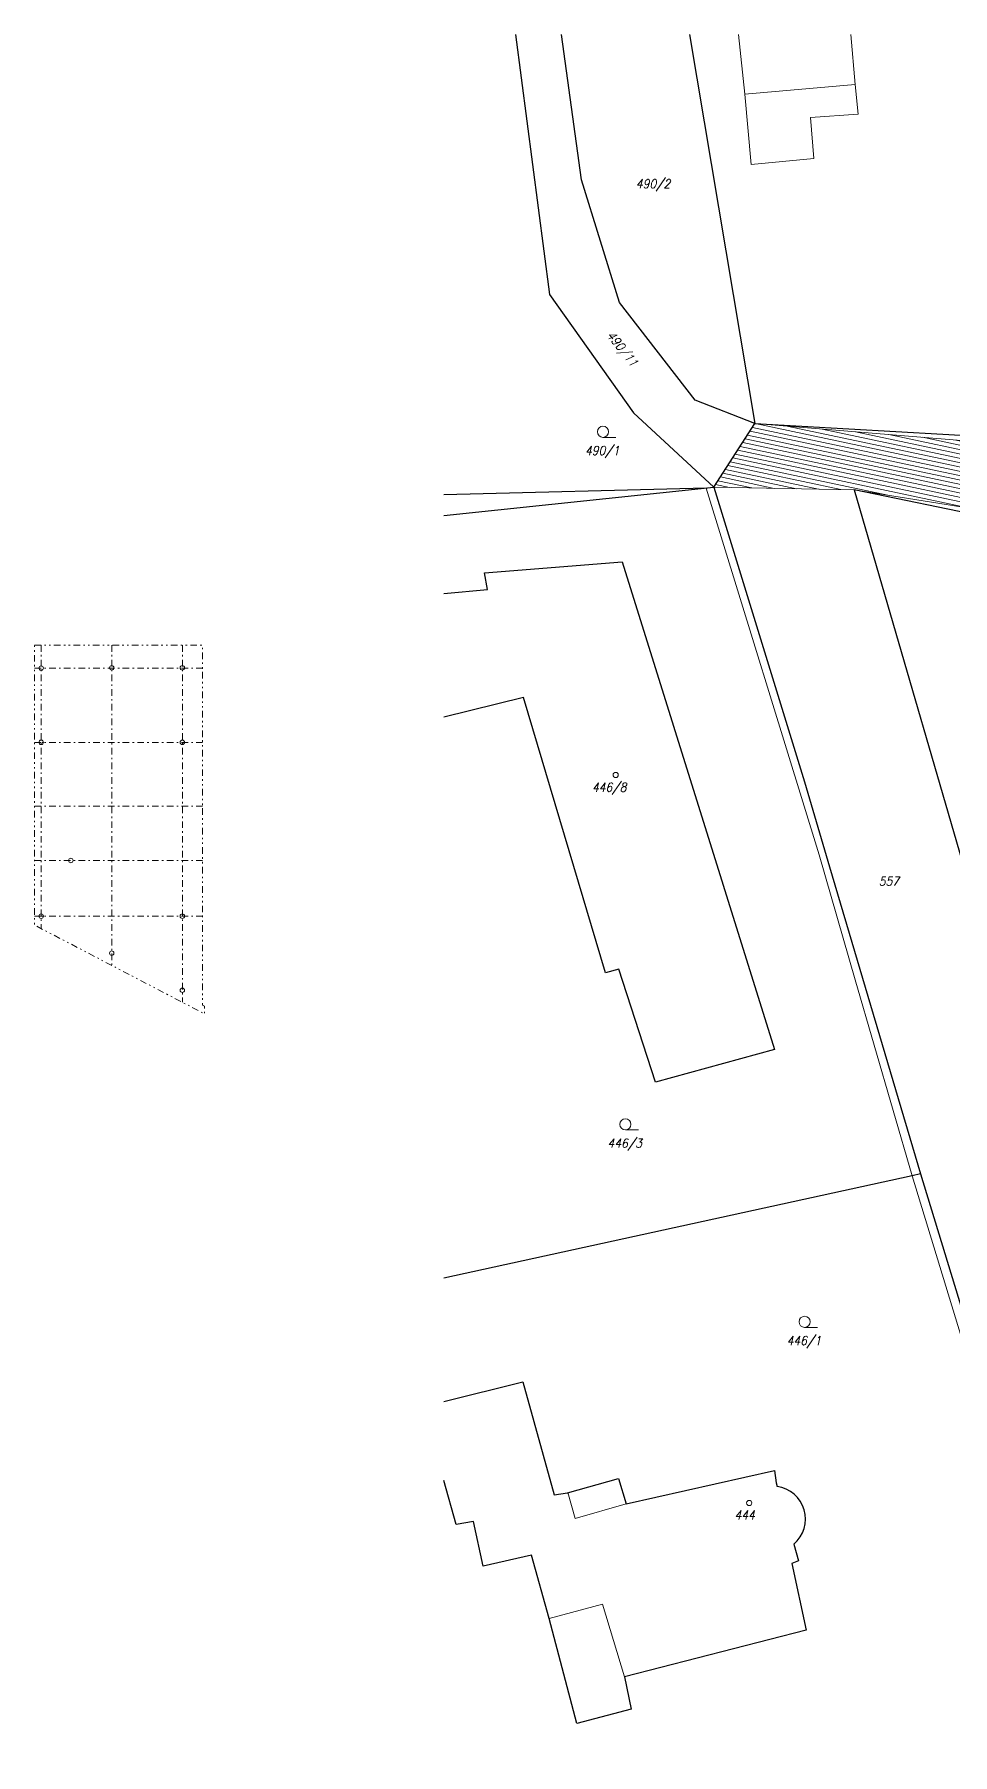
# Model space of a CAD drawing. Header units: metres. Extents: x -45 to 1930, y -347 to 488.
# Drawn here: x 194.4 to 256.2, y -86.1 to 29.8 of the extents above; entities that cross this region are included whole.
import ezdxf

# ---------------------------------------------------------------- set-up
doc = ezdxf.new("R2010")
doc.units = ezdxf.units.M
doc.linetypes.add('GETRENNT', pattern=[31.75, 12.7, -6.35, 0, -6.35, 0, -6.35])
doc.linetypes.add('ČERCHOVANÁ', pattern=[25.4, 12.7, -6.35, 0, -6.35])
for name, color, linetype in [('01_PARCELNI CISLA', 7, 'Continuous'), ('01_PODKLAD_HRANICE_1', 70, 'Continuous'), ('OSA', 7, 'ČERCHOVANÁ'), ('srafy sklo', 252, 'Continuous'), ('SRAFY-TERÉN', 252, 'Continuous'), ('ZDIVO', 1, 'Continuous')]:
    doc.layers.add(name, color=color, linetype=linetype)
doc.layers.add('FLOATINGWINDOWS', color=2, linetype='Continuous', plot=False)
for name, color, linetype, lineweight in [('OBVODY BUDOV', 7, 'Continuous', 0), ('ZNAÈKY BUDOV', 7, 'Continuous', 0), ('ZNAÈKY KULTUR', 7, 'Continuous', 0)]:
    doc.layers.add(name, color=color, linetype=linetype, lineweight=lineweight)
doc.styles.add('ITALICT', font='ITALICT')

# ---------------------------------------------------------------- blocks, each defined once
blk = doc.blocks.new('4$02')
at = {"layer": 'ZNAÈKY BUDOV', "color": 7, "linetype": 'Continuous', "lineweight": 0}
blk.add_circle((-0.01, 0), 0.175, dxfattribs=at)
blk = doc.blocks.new('3$04')
at = {"layer": 'ZNAÈKY KULTUR', "color": 7, "linetype": 'Continuous', "lineweight": 0}
blk.add_line((0.01, 0), (1.76, 0), dxfattribs=at)
blk.add_circle((0.01, 0.75), 0.75, dxfattribs=at)
blk = doc.blocks.new('osy')
at = {"layer": 'OSA', "color": 253, "lineweight": 0, "ltscale": 0.035}
for p, q in [((194.89, -11.36), (194.89, -30.45)), ((199.64, -11.36), (199.64, -32.92)), ((204.39, -11.36), (204.39, -35.4)), ((194.44, -12.91), (205.74, -12.91)), ((194.44, -17.91), (205.74, -17.91)), ((194.44, -17.91), (205.74, -17.91)), ((194.44, -22.21), (205.74, -22.21)), ((194.44, -25.86), (205.74, -25.86)), ((194.44, -25.86), (205.74, -25.86)), ((194.44, -25.86), (205.74, -25.86)), ((194.44, -29.61), (205.74, -29.61))]:
    blk.add_line(p, q, dxfattribs=at)
at = {"layer": 'srafy sklo', "linetype": 'Continuous', "lineweight": 0}
blk.add_line((194.96, -17.91), (195.04, -17.91), dxfattribs=at)
at = {"layer": 'ZDIVO', "linetype": 'Continuous', "lineweight": 0}
blk.add_line((195.04, -29.61), (194.74, -29.61), dxfattribs=at)
at = {"layer": 'ZDIVO', "linetype": 'GETRENNT', "lineweight": 0, "ltscale": 0.035, "flags": 128}
blk.add_lwpolyline([(194.44, -11.36), (205.74, -11.36), (205.74, -35.6), (205.89, -35.68), (205.89, -36.19), (194.44, -30.21)], close=True, dxfattribs=at)
at = {"layer": 'ZDIVO', "linetype": 'Continuous', "lineweight": 0}
for centre in [(199.64, -12.89), (204.39, -12.89), (194.89, -12.91), (194.89, -17.91), (204.39, -17.91), (196.89, -25.86), (194.89, -29.61), (204.39, -29.61), (199.64, -32.1), (204.39, -34.6)]:
    blk.add_circle(centre, 0.15, dxfattribs=at)

msp = doc.modelspace()

# ---------------------------------------------------------------- hatches: boundary and pattern name
at = {"layer": 'SRAFY-TERÉN', "linetype": 'Continuous', "lineweight": 0}
h = msp.add_hatch(dxfattribs=at)
h.set_pattern_fill('LINE', color=256, scale=0.09, style=0)
h.set_pattern_definition([(168.0391, (304.22432, -12.3569), (-0.05922, -0.2795462), [])])
h.paths.add_polyline_path([(303.312269, 29.458778), (298.843096, 28.696491), (303.61202, -1.069012), (301.334502, -3.57337), (288.45398, -0.893528), (273.133702, 1.072327), (242.917715, 3.550093), (240.14514, -0.738886), (249.59818, -0.90231), (275.466456, -5.035217), (288.409771, -7.72788), (300.143825, -10.169195), (304.504177, -11.076626), (305.329654, -11.324228), (306.018546, -11.66078), (306.720515, -12.159143), (307.312913, -12.754182), (307.801345, -13.446701), (308.160694, -14.197933), (313.494051, -27.997757), (322.92156, -46.932394), (336.426956, -72.788458), (341.517465, -69.656974), (327.363241, -44.410246), (318.165647, -25.937381), (309.702333, -4.038936), (306.107983, 14.889136)])

# ---------------------------------------------------------------- linework, layer by layer
at = {"layer": '01_PODKLAD_HRANICE_1'}
for p, q in [((226.804644, 29.750887), (229.081957, 12.247486)), ((231.244995, 19.963791), (229.902036, 29.750887)), ((238.503253, 29.750887), (242.917715, 3.550093)), ((233.804887, 11.700499), (231.244995, 19.963791)), ((229.081957, 12.247486), (234.74224, 4.275648)), ((238.888837, 5.116222), (233.804887, 11.700499)), ((242.917715, 3.550093), (238.888837, 5.116222)), ((234.74224, 4.275648), (240.14514, -0.738886)), ((240.14514, -0.738886), (242.917715, 3.550093)), ((242.917715, 3.550093), (261.890652, 2.4839)), ((221.987674, -2.641446), (240.14514, -0.738886)), ((239.631428, -0.792713), (221.987674, -1.24124)), ((240.14514, -0.738886), (246.257197, -20.564396)), ((276.396756, -6.461814), (249.59818, -0.90231)), ((249.59818, -0.90231), (260.088759, -37.093871)), ((224.728963, -6.503266), (233.990482, -5.746519)), ((233.990482, -5.746519), (244.219023, -38.580662)), ((224.911954, -7.625083), (224.728963, -6.503266)), ((221.987674, -7.880449), (224.911954, -7.625083)), ((227.336172, -14.881178), (221.987674, -16.224042)), ((232.854862, -33.426974), (227.336172, -14.881178)), ((246.257197, -20.564396), (247.927857, -26.282993)), ((247.927857, -26.282993), (254.059071, -46.949223)), ((233.762623, -33.172958), (232.854862, -33.426974)), ((236.231401, -40.794508), (233.762623, -33.172958)), ((244.219023, -38.580662), (236.231401, -40.794508)), ((253.502133, -47.101055), (221.987674, -53.980318)), ((254.059071, -46.949223), (253.502133, -47.101055)), ((254.059071, -46.949223), (265.936527, -86.055341)), ((221.987674, -62.277447), (227.299727, -60.965141)), ((227.299727, -60.965141), (229.407116, -68.562688)), ((234.24376, -69.184377), (244.228211, -66.939586)), ((244.228211, -66.939586), (244.331727, -67.768441)), ((222.808393, -70.565706), (221.987674, -67.595787)), ((230.305383, -68.424546), (233.725565, -67.457645)), ((233.725565, -67.457645), (234.24376, -69.184377)), ((244.331727, -67.768441), (244.403122, -68.014975)), ((229.407116, -68.562688), (230.305383, -68.424546)), ((223.983061, -70.35854), (222.808393, -70.565706)), ((224.639534, -73.363067), (223.983061, -70.35854)), ((227.886984, -72.637843), (224.639534, -73.363067)), ((229.061653, -76.885555), (227.886984, -72.637843)), ((245.52211, -71.878993), (245.851859, -73.017662)), ((245.851859, -73.017662), (245.402726, -73.190316)), ((245.402726, -73.190316), (246.370055, -77.679802)), ((230.927248, -83.96514), (229.061653, -76.885555)), ((246.370055, -77.679802), (234.140244, -80.822471)), ((234.140244, -80.822471), (234.589224, -82.998143)), ((234.589224, -82.998143), (230.927248, -83.96514))]:
    msp.add_line(p, q, dxfattribs=at)
msp.add_ellipse((244.118973, -70.191296), major_axis=(-1.551952, 1.551952), ratio=1, start_param=3.0497856142, end_param=5.3679578707, dxfattribs=at)
at = {"layer": 'FLOATINGWINDOWS', "linetype": 'Continuous', "lineweight": 0, "flags": 128}
msp.add_lwpolyline([(273.133702, 1.072327), (242.917715, 3.550093), (240.14514, -0.738886), (249.59818, -0.90231), (275.466456, -5.035217)], dxfattribs=at)
at = {"layer": 'OBVODY BUDOV', "color": 2, "linetype": 'Continuous', "lineweight": 0}
for p, q in [((241.796643, 29.750887), (242.228278, 25.732906)), ((249.662372, 26.37217), (249.374486, 29.750887)), ((249.662372, 26.37217), (242.228278, 25.732906)), ((242.228278, 25.732906), (242.659843, 20.986508)), ((249.854245, 24.374517), (249.662372, 26.37217)), ((246.655245, 24.150771), (249.854245, 24.374517)), ((246.880594, 21.402092), (246.655245, 24.150771)), ((242.659843, 20.986508), (246.880594, 21.402092)), ((247.224373, -25.491831), (239.631428, -0.792713)), ((249.654409, -33.89259), (247.224373, -25.491831)), ((253.502133, -47.101055), (249.654409, -33.89259)), ((253.502133, -47.101055), (265.333475, -86.055341)), ((230.823578, -70.151278), (230.3332, -68.416682)), ((234.24376, -69.184377), (230.823578, -70.151278)), ((229.061653, -76.885555), (232.654566, -75.918558)), ((232.654566, -75.918558), (234.140244, -80.822471))]:
    msp.add_line(p, q, dxfattribs=at)

# ---------------------------------------------------------------- block references
at = {"layer": 'FLOATINGWINDOWS', "linetype": 'Continuous', "lineweight": 0}
msp.add_blockref('osy', (0, 0), dxfattribs=at)
at = {"layer": 'ZNAÈKY BUDOV', "color": 7, "linetype": 'Continuous', "lineweight": 0, "xscale": 1.000046730041504, "yscale": 1.000046730041504}
for p in [(233.555127, -20.104056), (242.536908, -69.117313)]:
    msp.add_blockref('4$02', p, dxfattribs=at)
at = {"layer": 'ZNAÈKY KULTUR', "color": 7, "linetype": 'Continuous', "lineweight": 0, "xscale": 0.500023365020752, "yscale": 0.500023365020752, "zscale": 0.5}
for p in [(232.68437, 2.624011), (234.194439, -44.003827), (246.250265, -57.294696)]:
    msp.add_blockref('3$04', p, dxfattribs=at)

# ---------------------------------------------------------------- texts
at = {"layer": '01_PARCELNI CISLA', "linetype": 'Continuous', "lineweight": 0, "style": 'ITALICT', "width": 0.882354}
for s, p in [('490/2', (234.906804, 19.394726)), ('490/1', (231.486867, 1.434658)), ('446/8', (231.955981, -21.230599)), ('557', (251.246445, -27.553992)), ('446/3', (232.996936, -45.19318)), ('446/1', (245.052763, -58.484049)), ('444', (241.54497, -70.223623))]:
    msp.add_text(s, height=0.600028, dxfattribs=at).set_placement(p)
at = {"layer": '01_PARCELNI CISLA', "linetype": 'Continuous', "lineweight": 0, "style": 'ITALICT', "oblique": 0.00000659, "width": 0.882354}
msp.add_text('490/11', height=0.600028, rotation=308.67061838, dxfattribs=at).set_placement((232.905528, 9.480323))

doc.saveas('drawing.dxf')
